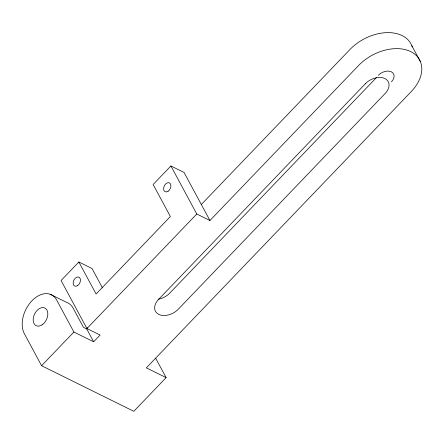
<?xml version="1.0" encoding="UTF-8"?>
<svg xmlns="http://www.w3.org/2000/svg" width="444" height="444" viewBox="0 0 444 444"><rect width="100%" height="100%" fill="white"/><g stroke="black" fill="none" stroke-linecap="round" stroke-linejoin="round"><path stroke-width="0.67" d="M102.431 287.834L92.019 268.498L78.843 261.988L61.078 280.514L86.941 328.549L100.116 335.059L93.656 341.797L86.758 328.993L87.351 327.75M93.656 341.797L73.893 332.029L56.649 300.011A24.625 16.4 -63.7 0 0 31.879 300.843A24.625 16.4 -63.7 0 0 24.348 333.699L41.586 365.723L133.811 411.311L166.112 377.616L146.353 367.848L411.244 91.581A39.399 26.568 -28.3 0 0 410.739 51.604A39.399 26.568 -28.3 0 0 358.547 65.534L209.951 220.513L184.082 172.477L170.912 165.967L153.141 184.493L170.385 216.517L96.087 294.006L78.843 261.988M41.586 365.723L73.893 332.029M201.326 204.501L349.928 49.523A39.399 26.568 -28.3 0 1 386.324 32.645A39.399 26.568 -28.3 0 1 412.26 46.903M86.941 328.549L196.775 213.997L170.912 165.967M376.462 77.539L169.719 293.162A14.774 9.962 -28.3 0 1 158.164 299.267M196.775 213.997L209.951 220.513M50.178 294.261L66.644 302.403A24.625 16.4 -63.7 0 1 73.116 308.147L83.461 327.361L86.758 328.993M411.827 45.715L420.451 61.727M155.7 358.286L166.112 377.616M378.31 75.302A9.851 6.643 -28.3 0 1 391.358 71.817A9.851 6.643 -28.3 0 1 391.48 81.813M365.323 83.777L158.58 299.406A14.774 9.962 -28.3 0 0 158.769 314.396A14.774 9.962 -28.3 0 0 178.338 309.174L385.087 93.551A14.774 9.962 -28.3 0 0 384.893 78.555A14.774 9.962 -28.3 0 0 365.323 83.777M42.158 324.786A9.851 6.56 -63.7 0 0 45.849 308.685A9.851 6.56 -63.7 0 0 33.494 317.088A9.851 6.56 -63.7 0 0 42.158 324.786M168.082 191.247A4.923 3.28 -63.7 0 0 169.93 183.2A4.923 3.28 -63.7 0 0 163.753 187.401A4.923 3.28 -63.7 0 0 168.082 191.247M77.633 285.581A4.923 3.28 -63.7 0 0 79.476 277.533A4.923 3.28 -63.7 0 0 73.299 281.735A4.923 3.28 -63.7 0 0 77.633 285.581"/></g></svg>
